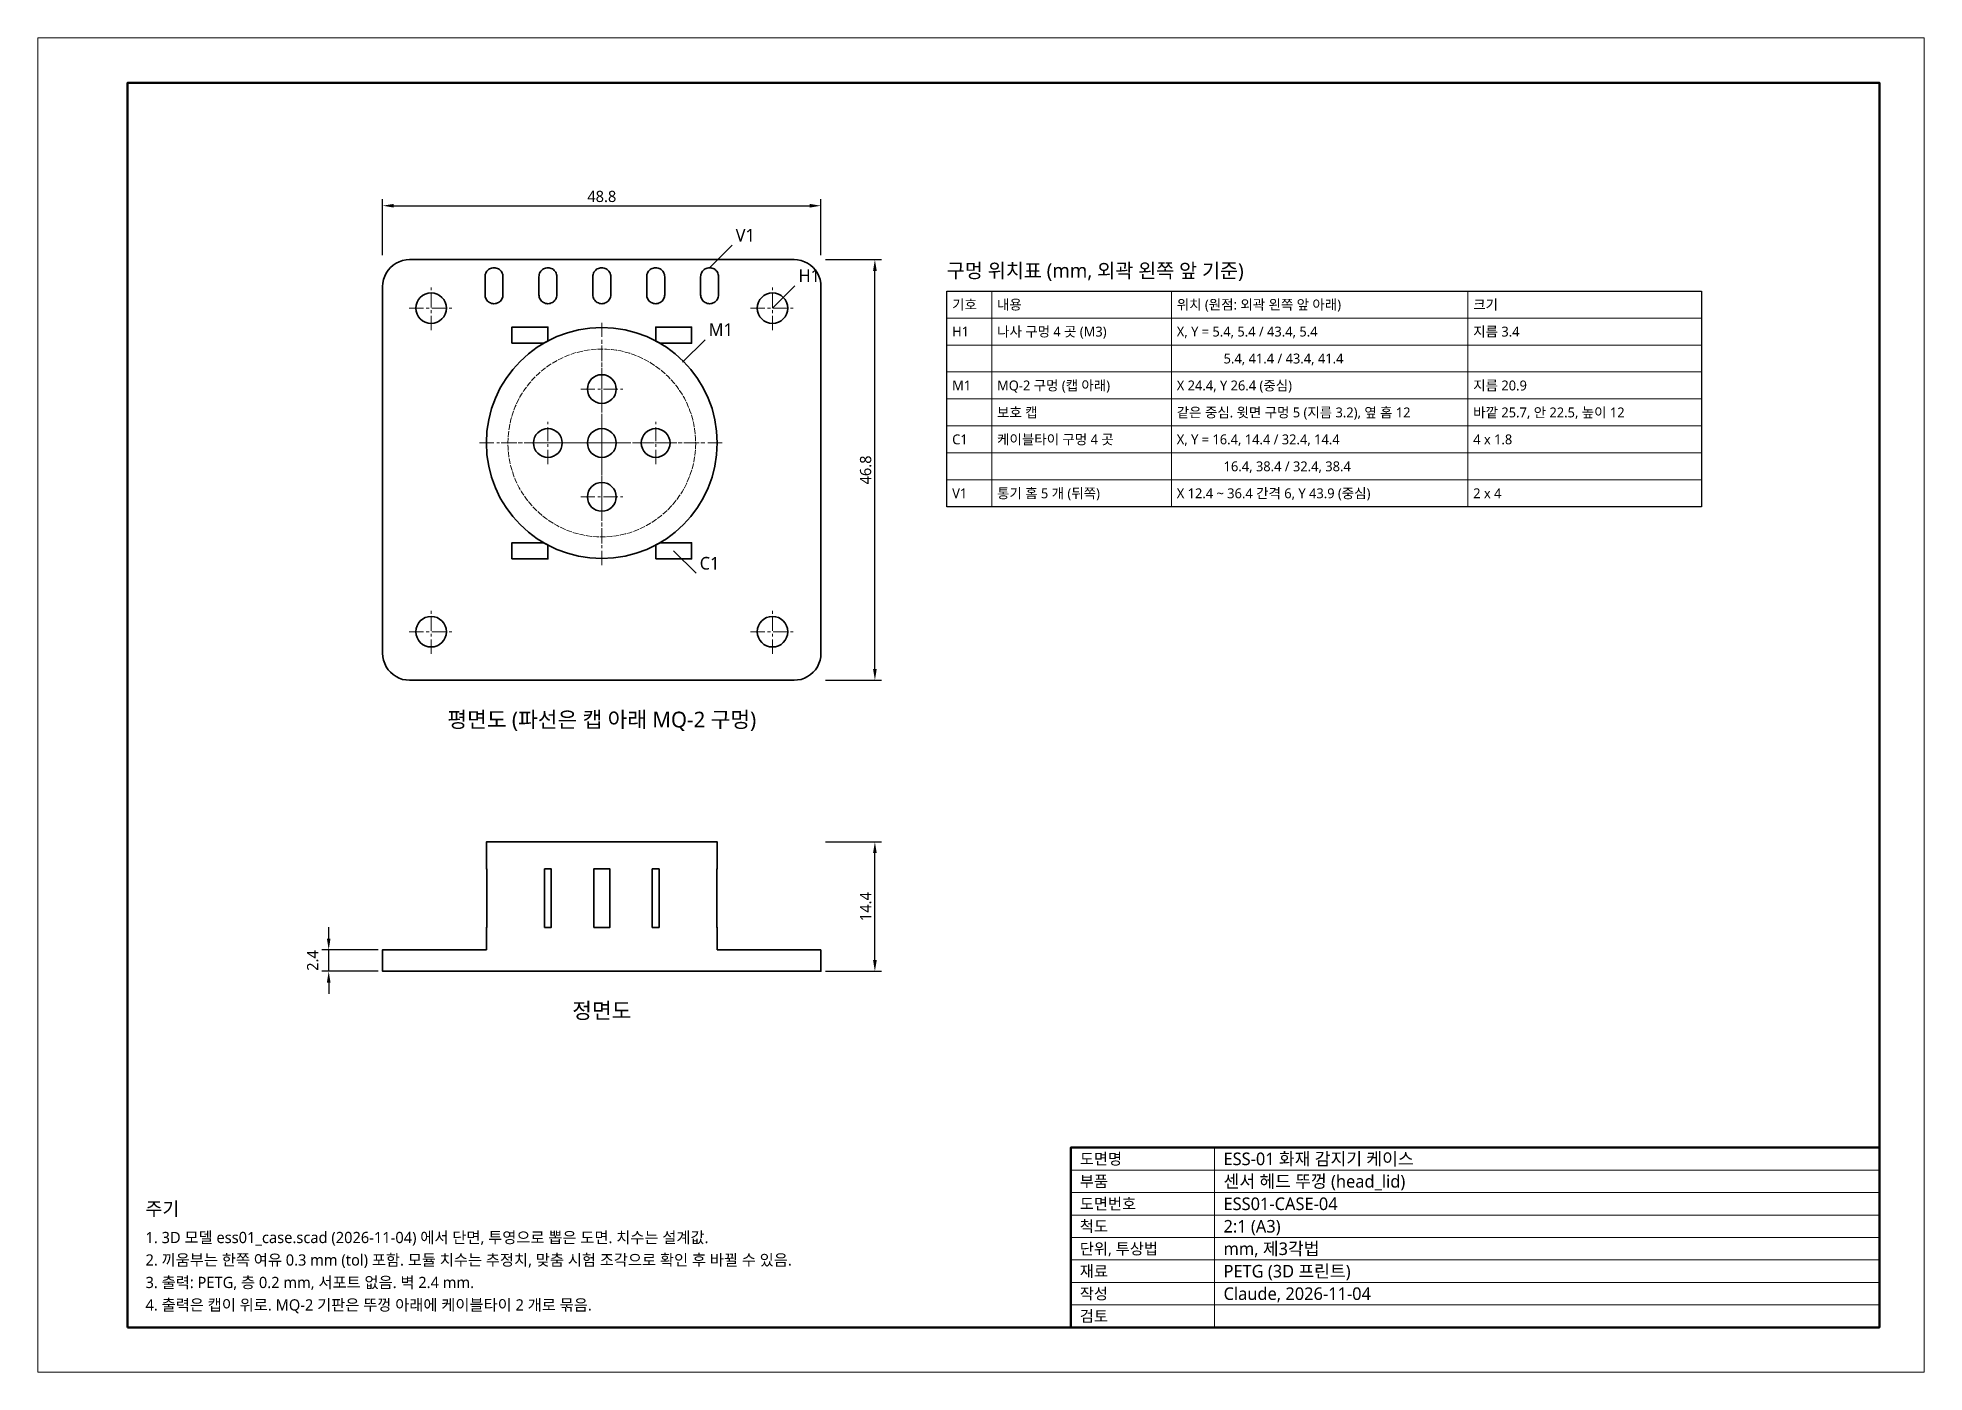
# Model space of a CAD drawing. Header units: millimetres. Extents: x -38 to 172, y -45 to 104.
import ezdxf
from ezdxf.enums import TextEntityAlignment as Align

# ---------------------------------------------------------------- set-up
doc = ezdxf.new("R2010")
doc.units = ezdxf.units.MM
doc.header["$LTSCALE"] = 0.5
doc.linetypes.add('CENTER', pattern=[5.08, 3.175, -0.635, 0.635, -0.635])
doc.linetypes.add('DASHED', pattern=[1.524, 1.27, -0.254])
for name, color, linetype, lineweight in [('CENTER', 1, 'CENTER', 13), ('DIM', 3, 'Continuous', 13), ('FRAME', 7, 'Continuous', 50), ('HIDDEN', 8, 'DASHED', 18), ('OUTLINE', 7, 'Continuous', 35), ('TEXT', 7, 'Continuous', 18)]:
    doc.layers.add(name, color=color, linetype=linetype, lineweight=lineweight)
doc.styles.add('KOR', font='malgun.ttf')
doc.dimstyles.new('KS', dxfattribs={"dimscale": 0.5, "dimtxt": 2.5, "dimasz": 2.5, "dimexe": 1.5, "dimexo": 1, "dimgap": 0.8, "dimtad": 1, "dimdec": 1, "dimdsep": 46, "dimtxsty": 'KOR', "dimcen": 2.5, "dimclrd": 3, "dimclre": 3, "dimclrt": 3, "dimadec": 0, "dimazin": 3, "dimtfac": 1, "dimtmove": 0, "dimatfit": 3})

msp = doc.modelspace()

# ---------------------------------------------------------------- linework, layer by layer
at = {"layer": 'CENTER'}
for p, q in [((5.4, 71.34), (5.4, 76.24)), ((43.4, 71.34), (43.4, 76.24)), ((2.95, 73.79), (7.85, 73.79)), ((40.95, 73.79), (45.85, 73.79)), ((24.4, 45.19), (24.4, 72.39)), ((24.4, 47.59), (24.4, 69.99)), ((24.4, 62.44), (24.4, 67.14)), ((22.05, 64.79), (26.75, 64.79)), ((18.4, 56.44), (18.4, 61.14)), ((24.4, 56.44), (24.4, 61.14)), ((30.4, 56.44), (30.4, 61.14)), ((10.8, 58.79), (38, 58.79)), ((13.2, 58.79), (35.6, 58.79)), ((16.05, 58.79), (20.75, 58.79)), ((22.05, 58.79), (26.75, 58.79)), ((28.05, 58.79), (32.75, 58.79)), ((24.4, 50.44), (24.4, 55.14)), ((22.05, 52.79), (26.75, 52.79)), ((5.4, 35.34), (5.4, 40.24)), ((43.4, 35.34), (43.4, 40.24)), ((2.95, 37.79), (7.85, 37.79)), ((40.95, 37.79), (45.85, 37.79))]:
    msp.add_line(p, q, dxfattribs=at)
at = {"layer": 'DIM'}
for p, q in [((36.4, 78.29), (38.9, 80.79)), ((43.4, 73.79), (45.9, 76.29)), ((33.39, 67.78), (35.89, 70.28)), ((32.4, 46.79), (34.9, 44.29))]:
    msp.add_line(p, q, dxfattribs=at)
at = {"layer": 'FRAME', "lineweight": 13}
for p, q in [((67.8, 75.69), (67.8, 51.69)), ((87.8, 75.69), (87.8, 51.69)), ((120.8, 75.69), (120.8, 51.69)), ((62.8, 72.69), (146.8, 72.69)), ((62.8, 69.69), (146.8, 69.69)), ((62.8, 66.69), (146.8, 66.69)), ((62.8, 63.69), (146.8, 63.69)), ((62.8, 60.69), (146.8, 60.69)), ((62.8, 57.69), (146.8, 57.69)), ((62.8, 54.69), (146.8, 54.69))]:
    msp.add_line(p, q, dxfattribs=at)
at = {"layer": 'FRAME', "lineweight": 18}
for p, q in [((92.61, -39.62), (92.61, -19.62)), ((76.61, -22.12), (166.61, -22.12)), ((76.61, -24.62), (166.61, -24.62)), ((76.61, -27.12), (166.61, -27.12)), ((76.61, -29.62), (166.61, -29.62)), ((76.61, -32.12), (166.61, -32.12)), ((76.61, -34.62), (166.61, -34.62)), ((76.61, -37.12), (166.61, -37.12))]:
    msp.add_line(p, q, dxfattribs=at)
at = {"layer": 'FRAME', "lineweight": 13}
msp.add_lwpolyline([(-38.39, -44.62), (171.61, -44.62), (171.61, 103.88), (-38.39, 103.88)], close=True, dxfattribs=at)
at = {"layer": 'FRAME'}
for points in [[(-28.39, -39.62), (166.61, -39.62), (166.61, 98.88), (-28.39, 98.88)], [(76.61, -39.62), (166.61, -39.62), (166.61, -19.62), (76.61, -19.62)]]:
    msp.add_lwpolyline(points, close=True, dxfattribs=at)
at = {"layer": 'FRAME', "lineweight": 25}
msp.add_lwpolyline([(62.8, 75.69), (146.8, 75.69), (146.8, 51.69), (62.8, 51.69)], close=True, dxfattribs=at)
at = {"layer": 'HIDDEN'}
msp.add_circle((24.4, 58.79), 10.45, dxfattribs=at)
at = {"layer": 'OUTLINE'}
for points in [[(46.19, 32.42), (46.58, 32.49), (46.95, 32.62), (47.3, 32.79), (47.63, 33.01), (47.92, 33.27), (48.18, 33.56), (48.4, 33.89), (48.57, 34.24), (48.7, 34.61), (48.77, 35), (48.8, 35.39), (48.8, 76.19), (48.77, 76.58), (48.7, 76.97), (48.57, 77.34), (48.4, 77.69), (48.18, 78.02), (47.92, 78.31), (47.63, 78.57), (47.3, 78.79), (46.95, 78.96), (46.58, 79.09), (46.19, 79.16), (45.8, 79.19), (3, 79.19), (2.61, 79.16), (2.22, 79.09), (1.85, 78.96), (1.5, 78.79), (1.17, 78.57), (0.88, 78.31), (0.62, 78.02), (0.4, 77.69), (0.23, 77.34), (0.1, 76.97), (0.03, 76.58), (0, 76.19), (0, 35.39), (0.03, 35), (0.1, 34.61), (0.23, 34.24), (0.4, 33.89), (0.62, 33.56), (0.88, 33.27), (1.17, 33.01), (1.5, 32.79), (1.85, 32.62), (2.22, 32.49), (2.61, 32.42), (3, 32.39), (45.8, 32.39)], [(12.27, 74.3), (12.14, 74.32), (12.02, 74.37), (11.9, 74.42), (11.79, 74.5), (11.69, 74.58), (11.61, 74.68), (11.53, 74.79), (11.48, 74.91), (11.43, 75.03), (11.41, 75.16), (11.4, 75.29), (11.4, 77.29), (11.41, 77.42), (11.43, 77.55), (11.48, 77.67), (11.53, 77.79), (11.61, 77.9), (11.69, 78), (11.79, 78.08), (11.9, 78.16), (12.02, 78.21), (12.14, 78.26), (12.27, 78.28), (12.4, 78.29), (12.53, 78.28), (12.66, 78.26), (12.78, 78.21), (12.9, 78.16), (13.01, 78.08), (13.11, 78), (13.19, 77.9), (13.27, 77.79), (13.32, 77.67), (13.37, 77.55), (13.39, 77.42), (13.4, 77.29), (13.4, 75.29), (13.39, 75.16), (13.37, 75.03), (13.32, 74.91), (13.27, 74.79), (13.19, 74.68), (13.11, 74.58), (13.01, 74.5), (12.9, 74.42), (12.78, 74.37), (12.66, 74.32), (12.53, 74.3), (12.4, 74.29)], [(18.27, 74.3), (18.14, 74.32), (18.02, 74.37), (17.9, 74.42), (17.79, 74.5), (17.69, 74.58), (17.61, 74.68), (17.53, 74.79), (17.48, 74.91), (17.43, 75.03), (17.41, 75.16), (17.4, 75.29), (17.4, 77.29), (17.41, 77.42), (17.43, 77.55), (17.48, 77.67), (17.53, 77.79), (17.61, 77.9), (17.69, 78), (17.79, 78.08), (17.9, 78.16), (18.02, 78.21), (18.14, 78.26), (18.27, 78.28), (18.4, 78.29), (18.53, 78.28), (18.66, 78.26), (18.78, 78.21), (18.9, 78.16), (19.01, 78.08), (19.11, 78), (19.19, 77.9), (19.27, 77.79), (19.32, 77.67), (19.37, 77.55), (19.39, 77.42), (19.4, 77.29), (19.4, 75.29), (19.39, 75.16), (19.37, 75.03), (19.32, 74.91), (19.27, 74.79), (19.19, 74.68), (19.11, 74.58), (19.01, 74.5), (18.9, 74.42), (18.78, 74.37), (18.66, 74.32), (18.53, 74.3), (18.4, 74.29)], [(24.27, 74.3), (24.14, 74.32), (24.02, 74.37), (23.9, 74.42), (23.79, 74.5), (23.69, 74.58), (23.61, 74.68), (23.53, 74.79), (23.48, 74.91), (23.43, 75.03), (23.41, 75.16), (23.4, 75.29), (23.4, 77.29), (23.41, 77.42), (23.43, 77.55), (23.48, 77.67), (23.53, 77.79), (23.61, 77.9), (23.69, 78), (23.79, 78.08), (23.9, 78.16), (24.02, 78.21), (24.14, 78.26), (24.27, 78.28), (24.4, 78.29), (24.53, 78.28), (24.66, 78.26), (24.78, 78.21), (24.9, 78.16), (25.01, 78.08), (25.11, 78), (25.19, 77.9), (25.27, 77.79), (25.32, 77.67), (25.37, 77.55), (25.39, 77.42), (25.4, 77.29), (25.4, 75.29), (25.39, 75.16), (25.37, 75.03), (25.32, 74.91), (25.27, 74.79), (25.19, 74.68), (25.11, 74.58), (25.01, 74.5), (24.9, 74.42), (24.78, 74.37), (24.66, 74.32), (24.53, 74.3), (24.4, 74.29)], [(30.27, 74.3), (30.14, 74.32), (30.02, 74.37), (29.9, 74.42), (29.79, 74.5), (29.69, 74.58), (29.61, 74.68), (29.53, 74.79), (29.48, 74.91), (29.43, 75.03), (29.41, 75.16), (29.4, 75.29), (29.4, 77.29), (29.41, 77.42), (29.43, 77.55), (29.48, 77.67), (29.53, 77.79), (29.61, 77.9), (29.69, 78), (29.79, 78.08), (29.9, 78.16), (30.02, 78.21), (30.14, 78.26), (30.27, 78.28), (30.4, 78.29), (30.53, 78.28), (30.66, 78.26), (30.78, 78.21), (30.9, 78.16), (31.01, 78.08), (31.11, 78), (31.19, 77.9), (31.27, 77.79), (31.32, 77.67), (31.37, 77.55), (31.39, 77.42), (31.4, 77.29), (31.4, 75.29), (31.39, 75.16), (31.37, 75.03), (31.32, 74.91), (31.27, 74.79), (31.19, 74.68), (31.11, 74.58), (31.01, 74.5), (30.9, 74.42), (30.78, 74.37), (30.66, 74.32), (30.53, 74.3), (30.4, 74.29)], [(36.27, 74.3), (36.14, 74.32), (36.02, 74.37), (35.9, 74.42), (35.79, 74.5), (35.69, 74.58), (35.61, 74.68), (35.53, 74.79), (35.48, 74.91), (35.43, 75.03), (35.41, 75.16), (35.4, 75.29), (35.4, 77.29), (35.41, 77.42), (35.43, 77.55), (35.48, 77.67), (35.53, 77.79), (35.61, 77.9), (35.69, 78), (35.79, 78.08), (35.9, 78.16), (36.02, 78.21), (36.14, 78.26), (36.27, 78.28), (36.4, 78.29), (36.53, 78.28), (36.66, 78.26), (36.78, 78.21), (36.9, 78.16), (37.01, 78.08), (37.11, 78), (37.19, 77.9), (37.27, 77.79), (37.32, 77.67), (37.37, 77.55), (37.39, 77.42), (37.4, 77.29), (37.4, 75.29), (37.39, 75.16), (37.37, 75.03), (37.32, 74.91), (37.27, 74.79), (37.19, 74.68), (37.11, 74.58), (37.01, 74.5), (36.9, 74.42), (36.78, 74.37), (36.66, 74.32), (36.53, 74.3), (36.4, 74.29)], [(14.4, 69.89), (14.4, 71.69), (18.4, 71.69), (18.4, 70.13), (17.98, 69.92), (17.93, 69.89)], [(30.87, 69.89), (30.82, 69.92), (30.4, 70.13), (30.4, 71.69), (34.4, 71.69), (34.4, 69.89)], [(14.4, 45.89), (14.4, 47.69), (17.93, 47.69), (17.98, 47.66), (18.4, 47.45), (18.4, 45.89)], [(30.4, 45.89), (30.4, 47.45), (30.82, 47.66), (30.87, 47.69), (34.4, 47.69), (34.4, 45.89)], [(48.8, 2.4), (37.25, 2.4), (37.25, 4.89), (37.19, 4.89), (37.19, 11.39), (37.25, 11.39), (37.25, 14.39), (11.55, 14.39), (11.55, 11.39), (11.61, 11.39), (11.61, 4.89), (11.55, 4.89), (11.55, 2.4), (0, 2.4), (0, 0), (48.8, 0)], [(18.03, 4.89), (18.03, 11.39), (18.78, 11.39), (18.78, 4.89)], [(23.5, 4.89), (23.5, 11.39), (25.3, 11.39), (25.3, 4.89)], [(30.02, 4.89), (30.02, 11.39), (30.77, 11.39), (30.77, 4.89)]]:
    msp.add_lwpolyline(points, close=True, dxfattribs=at)
for centre, radius in [((5.4, 73.79), 1.7), ((43.4, 73.79), 1.7), ((24.4, 58.79), 12.85), ((24.4, 64.79), 1.6), ((18.4, 58.79), 1.6), ((24.4, 58.79), 1.6), ((30.4, 58.79), 1.6), ((24.4, 52.79), 1.6), ((5.4, 37.79), 1.7), ((43.4, 37.79), 1.7)]:
    msp.add_circle(centre, radius, dxfattribs=at)

# ---------------------------------------------------------------- texts
at = {"layer": 'DIM', "style": 'KOR'}
for s, p in [('V1', (39.3, 80.79)), ('H1', (46.3, 76.29)), ('M1', (36.29, 70.28)), ('C1', (35.3, 44.29))]:
    msp.add_text(s, height=1.4, dxfattribs=at).set_placement(p, align=Align.BOTTOM_LEFT)
at = {"layer": 'TEXT', "style": 'KOR'}
for s, height, p in [('구멍 위치표 (mm, 외곽 왼쪽 앞 기준)', 1.6, (62.8, 76.69)), ('주기', 1.5, (-26.39, -27.62)), ('1. 3D 모델 ess01_case.scad (2026-11-04) 에서 단면, 투영으로 뽑은 도면. 치수는 설계값.', 1.25, (-26.39, -30.62)), ('2. 끼움부는 한쪽 여유 0.3 mm (tol) 포함. 모듈 치수는 추정치, 맞춤 시험 조각으로 확인 후 바뀔 수 있음.', 1.25, (-26.39, -33.12)), ('3. 출력: PETG, 층 0.2 mm, 서포트 없음. 벽 2.4 mm.', 1.25, (-26.39, -35.62)), ('4. 출력은 캡이 위로. MQ-2 기판은 뚜껑 아래에 케이블타이 2 개로 묶음.', 1.25, (-26.39, -38.12))]:
    msp.add_text(s, height=height, dxfattribs=at).set_placement(p, align=Align.BOTTOM_LEFT)
for s, height, p in [('기호', 1.1, (63.4, 74.19)), ('내용', 1.1, (68.4, 74.19)), ('위치 (원점: 외곽 왼쪽 앞 아래)', 1.1, (88.4, 74.19)), ('크기', 1.1, (121.4, 74.19)), ('H1', 1.1, (63.4, 71.19)), ('나사 구멍 4 곳 (M3)', 1.1, (68.4, 71.19)), ('X, Y = 5.4, 5.4 / 43.4, 5.4', 1.1, (88.4, 71.19)), ('지름 3.4', 1.1, (121.4, 71.19)), ('              5.4, 41.4 / 43.4, 41.4', 1.1, (88.4, 68.19)), ('M1', 1.1, (63.4, 65.19)), ('MQ-2 구멍 (캡 아래)', 1.1, (68.4, 65.19)), ('X 24.4, Y 26.4 (중심)', 1.1, (88.4, 65.19)), ('지름 20.9', 1.1, (121.4, 65.19)), ('보호 캡', 1.1, (68.4, 62.19)), ('같은 중심. 윗면 구멍 5 (지름 3.2), 옆 홈 12', 1.1, (88.4, 62.19)), ('바깥 25.7, 안 22.5, 높이 12', 1.1, (121.4, 62.19)), ('C1', 1.1, (63.4, 59.19)), ('케이블타이 구멍 4 곳', 1.1, (68.4, 59.19)), ('X, Y = 16.4, 14.4 / 32.4, 14.4', 1.1, (88.4, 59.19)), ('4 x 1.8', 1.1, (121.4, 59.19)), ('              16.4, 38.4 / 32.4, 38.4', 1.1, (88.4, 56.19)), ('V1', 1.1, (63.4, 53.19)), ('통기 홈 5 개 (뒤쪽)', 1.1, (68.4, 53.19)), ('X 12.4 ~ 36.4 간격 6, Y 43.9 (중심)', 1.1, (88.4, 53.19)), ('2 x 4', 1.1, (121.4, 53.19)), ('도면명', 1.25, (77.61, -20.87)), ('ESS-01 화재 감지기 케이스', 1.4, (93.61, -20.87)), ('부품', 1.25, (77.61, -23.37)), ('센서 헤드 뚜껑 (head_lid)', 1.4, (93.61, -23.37)), ('도면번호', 1.25, (77.61, -25.87)), ('ESS01-CASE-04', 1.4, (93.61, -25.87)), ('척도', 1.25, (77.61, -28.37)), ('2:1 (A3)', 1.4, (93.61, -28.37)), ('단위, 투상법', 1.25, (77.61, -30.87)), ('mm, 제3각법', 1.4, (93.61, -30.87)), ('재료', 1.25, (77.61, -33.37)), ('PETG (3D 프린트)', 1.4, (93.61, -33.37)), ('작성', 1.25, (77.61, -35.87)), ('Claude, 2026-11-04', 1.4, (93.61, -35.87)), ('검토', 1.25, (77.61, -38.37))]:
    msp.add_text(s, height=height, dxfattribs=at).set_placement(p, align=Align.MIDDLE_LEFT)
for s, p in [('평면도 (파선은 캡 아래 MQ-2 구멍)', (24.4, 28.89)), ('정면도', (24.4, -3.5))]:
    msp.add_text(s, height=1.75, dxfattribs=at).set_placement(p, align=Align.TOP_CENTER)

# ---------------------------------------------------------------- dimensions: what is measured, and where the dimension line sits
at = {"layer": 'DIM'}
msp.add_linear_dim(base=(0, 85.19), p1=(0, 79.19), p2=(48.8, 79.19), dimstyle='KS', override={"dimtxsty": 'KOR'}, dxfattribs=at).render()
for base, p1, p2 in [((54.8, 32.39), (48.8, 32.39), (48.8, 79.19)), ((54.8, 0), (48.8, 0), (48.8, 14.4)), ((-6, 0), (0, 0), (0, 2.4))]:
    msp.add_linear_dim(base=base, p1=p1, p2=p2, angle=90, dimstyle='KS', override={"dimtxsty": 'KOR'}, dxfattribs=at).render()

doc.saveas('drawing.dxf')
